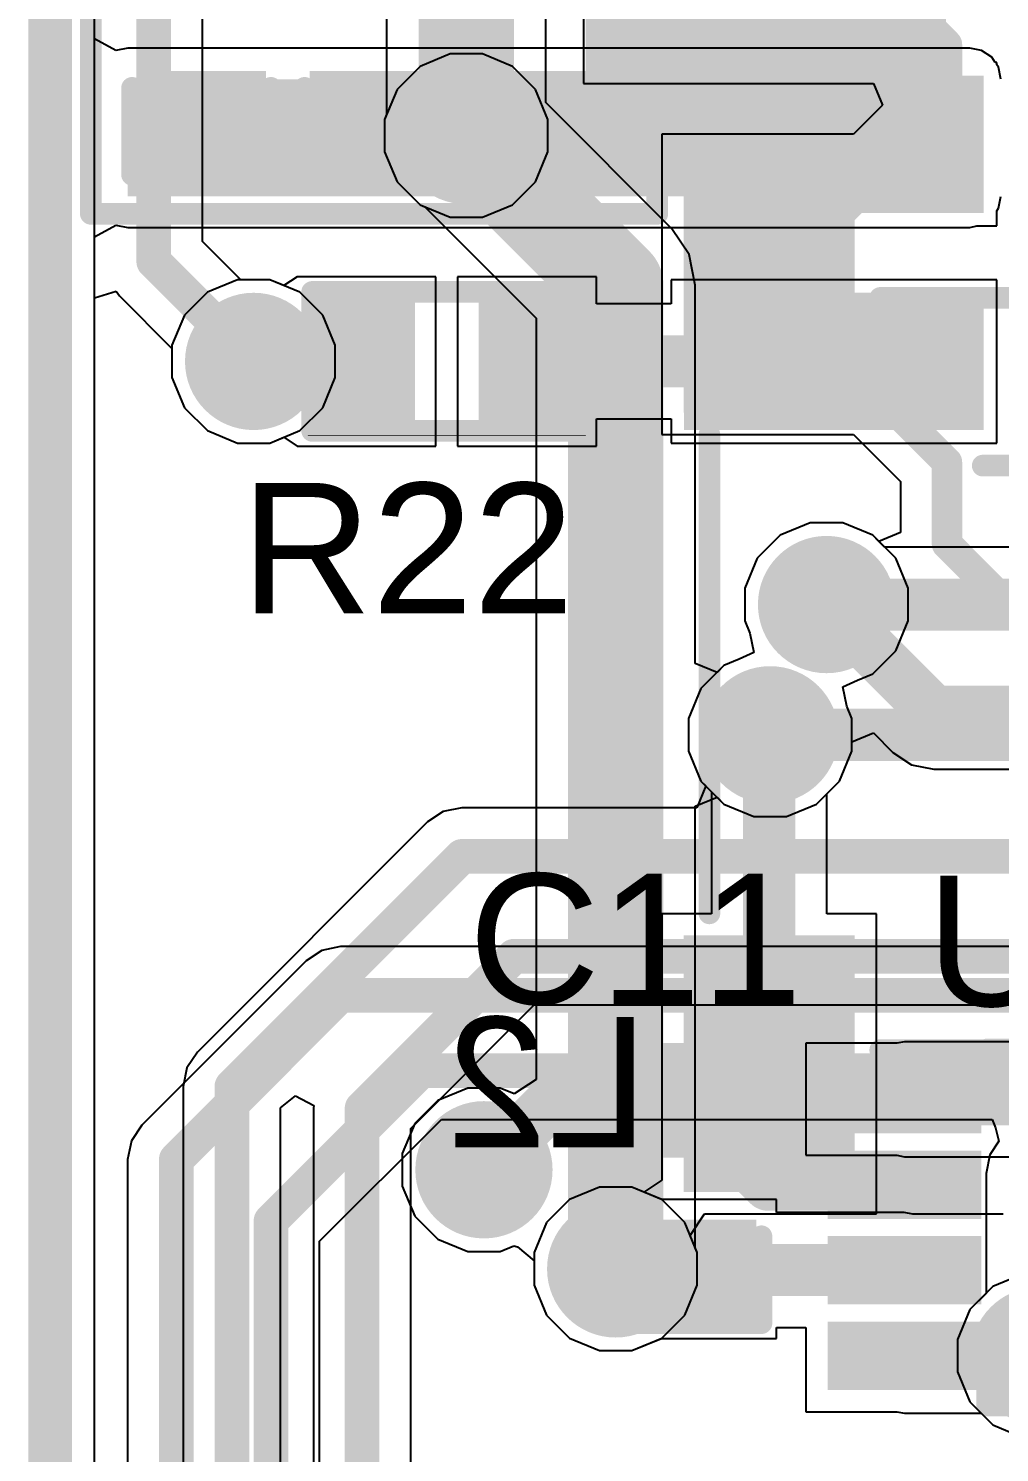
# Model space of a CAD drawing. Header units: inches. Extents: x 90 to 149.8, y 48.7 to 115.2.
# Drawn here: x 95.81 to 101.49, y 83.69 to 92.02 of the extents above; entities that cross this region are included whole.
import ezdxf

# ---------------------------------------------------------------- set-up
doc = ezdxf.new("R2010")
doc.units = ezdxf.units.IN
for name, color, linetype in [('Board_Outline', 56, 'Continuous'), ('Bottom Layer', 5, 'Continuous'), ('Bottom Overlay', 54, 'Continuous'), ('Bottom Paste', 16, 'Continuous'), ('Bottom Solder', 6, 'Continuous'), ('Layer 1', 16, 'Continuous'), ('Layer 2', 76, 'Continuous'), ('Top Layer', 1, 'Continuous'), ('Top Overlay', 2, 'Continuous'), ('Top Paste', 8, 'Continuous'), ('Top Solder', 216, 'Continuous'), ('Via Holes', 16, 'Continuous')]:
    doc.layers.add(name, color=color, linetype=linetype)
doc.styles.add('Arial', font='', dxfattribs={"height": 0.2})
doc.styles.get('Arial').set_extended_font_data('Arial')

msp = doc.modelspace()

# ---------------------------------------------------------------- hatches: boundary and pattern name
at = {"layer": 'Bottom Layer'}
for points in [[(99.2378, 91.8718), (99.2378, 93.3958), (101.0158, 93.3958), (101.0158, 91.8718)], [(99.6968, 91.2196), (100.5968, 91.2196), (100.5968, 89.8196), (99.6968, 89.8196)], [(99.6968, 86.6596), (100.5968, 86.6596), (100.5968, 85.2596), (99.6968, 85.2596)]]:
    msp.add_hatch(color=5, dxfattribs=at).paths.add_polyline_path(points)
h = msp.add_hatch(color=5, dxfattribs=at)
edge = h.paths.add_edge_path()
edge.add_arc((98.3742, 91.3892), 0.3, 0, 360)
h = msp.add_hatch(color=5, dxfattribs=at)
edge = h.paths.add_edge_path()
edge.add_arc((97.1296, 90.0684), 0.3, 0, 360)
h = msp.add_hatch(color=5, dxfattribs=at)
edge = h.paths.add_edge_path()
edge.add_arc((100.4824, 88.646), 0.3, 0, 360)
h = msp.add_hatch(color=5, dxfattribs=at)
edge = h.paths.add_edge_path()
edge.add_arc((100.1522, 87.884), 0.3, 0, 360)
h = msp.add_hatch(color=5, dxfattribs=at)
edge = h.paths.add_edge_path()
edge.add_arc((98.4775, 85.3395), 0.3, 0, 360)
h = msp.add_hatch(color=5, dxfattribs=at)
edge = h.paths.add_edge_path()
edge.add_arc((99.2484, 84.7598), 0.3, 0, 360)
h = msp.add_hatch(color=5, dxfattribs=at)
edge = h.paths.add_edge_path()
edge.add_arc((101.727, 84.2518), 0.3, 0, 360)
at = {"layer": 'Bottom Paste'}
for points in [[(99.2378, 91.8718), (99.2378, 93.3958), (101.0158, 93.3958), (101.0158, 91.8718)], [(99.6968, 91.2196), (100.5968, 91.2196), (100.5968, 89.8196), (99.6968, 89.8196)], [(99.6968, 86.6596), (100.5968, 86.6596), (100.5968, 85.2596), (99.6968, 85.2596)]]:
    msp.add_hatch(color=16, dxfattribs=at).paths.add_polyline_path(points)
at = {"layer": 'Bottom Solder'}
for points in [[(99.1362, 91.7702), (99.1362, 93.4974), (101.1174, 93.4974), (101.1174, 91.7702)], [(99.646, 91.2704), (100.6476, 91.2704), (100.6476, 89.7688), (99.646, 89.7688)], [(99.646, 86.7104), (100.6476, 86.7104), (100.6476, 85.2088), (99.646, 85.2088)]]:
    msp.add_hatch(color=6, dxfattribs=at).paths.add_polyline_path(points)
h = msp.add_hatch(color=6, dxfattribs=at)
edge = h.paths.add_edge_path()
edge.add_arc((98.3742, 91.3892), 0.4016, 0, 360)
h = msp.add_hatch(color=6, dxfattribs=at)
edge = h.paths.add_edge_path()
edge.add_arc((97.1296, 90.0684), 0.4016, 0, 360)
h = msp.add_hatch(color=6, dxfattribs=at)
edge = h.paths.add_edge_path()
edge.add_arc((100.4824, 88.646), 0.4016, 0, 360)
h = msp.add_hatch(color=6, dxfattribs=at)
edge = h.paths.add_edge_path()
edge.add_arc((100.1522, 87.884), 0.4016, 0, 360)
h = msp.add_hatch(color=6, dxfattribs=at)
edge = h.paths.add_edge_path()
edge.add_arc((98.4775, 85.3395), 0.4016, 0, 360)
h = msp.add_hatch(color=6, dxfattribs=at)
edge = h.paths.add_edge_path()
edge.add_arc((99.2484, 84.7598), 0.4016, 0, 360)
h = msp.add_hatch(color=6, dxfattribs=at)
edge = h.paths.add_edge_path()
edge.add_arc((101.727, 84.2518), 0.4016, 0, 360)
at = {"layer": 'Layer 1'}
h = msp.add_hatch(color=16, dxfattribs=at)
edge = h.paths.add_edge_path()
edge.add_arc((98.3742, 91.3892), 0.3, 0, 360)
h = msp.add_hatch(color=16, dxfattribs=at)
edge = h.paths.add_edge_path()
edge.add_arc((97.1296, 90.0684), 0.3, 0, 360)
h = msp.add_hatch(color=16, dxfattribs=at)
edge = h.paths.add_edge_path()
edge.add_arc((100.4824, 88.646), 0.3, 0, 360)
h = msp.add_hatch(color=16, dxfattribs=at)
edge = h.paths.add_edge_path()
edge.add_arc((100.1522, 87.884), 0.3, 0, 360)
h = msp.add_hatch(color=16, dxfattribs=at)
edge = h.paths.add_edge_path()
edge.add_arc((98.4775, 85.3395), 0.3, 0, 360)
h = msp.add_hatch(color=16, dxfattribs=at)
edge = h.paths.add_edge_path()
edge.add_arc((99.2484, 84.7598), 0.3, 0, 360)
h = msp.add_hatch(color=16, dxfattribs=at)
edge = h.paths.add_edge_path()
edge.add_arc((101.727, 84.2518), 0.3, 0, 360)
at = {"layer": 'Layer 2'}
h = msp.add_hatch(color=76, dxfattribs=at)
edge = h.paths.add_edge_path()
edge.add_arc((98.3742, 91.3892), 0.3, 0, 360)
h = msp.add_hatch(color=76, dxfattribs=at)
edge = h.paths.add_edge_path()
edge.add_arc((97.1296, 90.0684), 0.3, 0, 360)
h = msp.add_hatch(color=76, dxfattribs=at)
edge = h.paths.add_edge_path()
edge.add_arc((100.4824, 88.646), 0.3, 0, 360)
h = msp.add_hatch(color=76, dxfattribs=at)
edge = h.paths.add_edge_path()
edge.add_arc((100.1522, 87.884), 0.3, 0, 360)
h = msp.add_hatch(color=76, dxfattribs=at)
edge = h.paths.add_edge_path()
edge.add_arc((98.4775, 85.3395), 0.3, 0, 360)
h = msp.add_hatch(color=76, dxfattribs=at)
edge = h.paths.add_edge_path()
edge.add_arc((99.2484, 84.7598), 0.3, 0, 360)
h = msp.add_hatch(color=76, dxfattribs=at)
edge = h.paths.add_edge_path()
edge.add_arc((101.727, 84.2518), 0.3, 0, 360)
at = {"layer": 'Top Layer'}
for points in [[(96.393, 91.0336), (101.3206, 91.0336), (101.3206, 91.7194), (96.393, 91.7194)], [(96.5073, 91.7067), (97.1423, 91.7067), (97.1423, 91.2495), (96.5073, 91.2495)], [(98.1519, 91.2495), (97.5169, 91.2495), (97.5169, 91.7067), (98.1519, 91.7067)], [(98.5266, 91.7067), (99.1616, 91.7067), (99.1616, 91.2495), (98.5266, 91.2495)], [(99.7506, 91.0384), (99.7506, 91.6384), (101.3006, 91.6384), (101.3006, 91.0384)], [(97.5614, 89.7509), (97.5614, 90.3859), (98.0186, 90.3859), (98.0186, 89.7509)], [(98.5012, 89.7509), (98.5012, 90.3859), (98.9584, 90.3859), (98.9584, 89.7509)], [(99.7506, 89.7684), (99.7506, 90.3684), (101.3006, 90.3684), (101.3006, 89.7684)], [(99.3775, 85.9282), (100.0125, 85.9282), (100.0125, 85.471), (99.3775, 85.471)], [(101.3384, 85.9018), (101.3384, 85.6018), (100.5384, 85.6018), (100.5384, 85.9018)], [(101.3384, 85.4018), (101.3384, 85.1018), (100.5384, 85.1018), (100.5384, 85.4018)], [(99.3775, 84.9884), (100.0125, 84.9884), (100.0125, 84.5312), (99.3775, 84.5312)], [(101.3384, 84.9018), (101.3384, 84.6018), (100.5384, 84.6018), (100.5384, 84.9018)], [(101.3384, 84.4018), (101.3384, 84.1018), (100.5384, 84.1018), (100.5384, 84.4018)]]:
    msp.add_hatch(color=1, dxfattribs=at).paths.add_polyline_path(points)
h = msp.add_hatch(color=1, dxfattribs=at)
edge = h.paths.add_edge_path()
edge.add_arc((98.3742, 91.3892), 0.3, 0, 360)
h = msp.add_hatch(color=1, dxfattribs=at)
edge = h.paths.add_edge_path()
edge.add_arc((97.1296, 90.0684), 0.3, 0, 360)
h = msp.add_hatch(color=1, dxfattribs=at)
edge = h.paths.add_edge_path()
edge.add_arc((100.4824, 88.646), 0.3, 0, 360)
h = msp.add_hatch(color=1, dxfattribs=at)
edge = h.paths.add_edge_path()
edge.add_arc((100.1522, 87.884), 0.3, 0, 360)
h = msp.add_hatch(color=1, dxfattribs=at)
edge = h.paths.add_edge_path()
edge.add_arc((98.4775, 85.3395), 0.3, 0, 360)
h = msp.add_hatch(color=1, dxfattribs=at)
edge = h.paths.add_edge_path()
edge.add_arc((99.2484, 84.7598), 0.3, 0, 360)
h = msp.add_hatch(color=1, dxfattribs=at)
edge = h.paths.add_edge_path()
edge.add_arc((101.727, 84.2518), 0.3, 0, 360)
at = {"layer": 'Top Paste'}
for points in [[(96.5073, 91.7067), (97.1423, 91.7067), (97.1423, 91.2495), (96.5073, 91.2495)], [(98.1519, 91.2495), (97.5169, 91.2495), (97.5169, 91.7067), (98.1519, 91.7067)], [(98.5266, 91.7067), (99.1616, 91.7067), (99.1616, 91.2495), (98.5266, 91.2495)], [(99.7506, 91.0384), (99.7506, 91.6384), (101.3006, 91.6384), (101.3006, 91.0384)], [(97.5614, 89.7509), (97.5614, 90.3859), (98.0186, 90.3859), (98.0186, 89.7509)], [(98.5012, 89.7509), (98.5012, 90.3859), (98.9584, 90.3859), (98.9584, 89.7509)], [(99.7506, 89.7684), (99.7506, 90.3684), (101.3006, 90.3684), (101.3006, 89.7684)], [(99.3775, 85.9282), (100.0125, 85.9282), (100.0125, 85.471), (99.3775, 85.471)], [(101.3384, 85.9018), (101.3384, 85.6018), (100.5384, 85.6018), (100.5384, 85.9018)], [(101.3384, 85.4018), (101.3384, 85.1018), (100.5384, 85.1018), (100.5384, 85.4018)], [(99.3775, 84.9884), (100.0125, 84.9884), (100.0125, 84.5312), (99.3775, 84.5312)], [(101.3384, 84.9018), (101.3384, 84.6018), (100.5384, 84.6018), (100.5384, 84.9018)], [(101.3384, 84.4018), (101.3384, 84.1018), (100.5384, 84.1018), (100.5384, 84.4018)]]:
    msp.add_hatch(color=8, dxfattribs=at).paths.add_polyline_path(points)
at = {"layer": 'Top Solder'}
for points in [[(96.4473, 91.7667), (97.2023, 91.7667), (97.2023, 91.1895), (96.4473, 91.1895)], [(98.2119, 91.1895), (97.457, 91.1895), (97.457, 91.7667), (98.2119, 91.7667)], [(98.4666, 91.7667), (99.2216, 91.7667), (99.2216, 91.1895), (98.4666, 91.1895)], [(99.649, 90.9368), (99.649, 91.74), (101.4022, 91.74), (101.4022, 90.9368)], [(97.5064, 89.6959), (97.5064, 90.4409), (98.0736, 90.4409), (98.0736, 89.6959)], [(98.4462, 89.6959), (98.4462, 90.4409), (99.0134, 90.4409), (99.0134, 89.6959)], [(99.649, 89.6668), (99.649, 90.47), (101.4022, 90.47), (101.4022, 89.6668)], [(99.3175, 85.9882), (100.0725, 85.9882), (100.0725, 85.411), (99.3175, 85.411)], [(101.3884, 85.9518), (101.3884, 85.5518), (100.4884, 85.5518), (100.4884, 85.9518)], [(101.3884, 85.4518), (101.3884, 85.0518), (100.4884, 85.0518), (100.4884, 85.4518)], [(99.3175, 85.0484), (100.0725, 85.0484), (100.0725, 84.4712), (99.3175, 84.4712)], [(101.3884, 84.9518), (101.3884, 84.5518), (100.4884, 84.5518), (100.4884, 84.9518)], [(101.3884, 84.4518), (101.3884, 84.0518), (100.4884, 84.0518), (100.4884, 84.4518)]]:
    msp.add_hatch(color=216, dxfattribs=at).paths.add_polyline_path(points)
h = msp.add_hatch(color=216, dxfattribs=at)
edge = h.paths.add_edge_path()
edge.add_arc((98.3742, 91.3892), 0.4016, 0, 360)
h = msp.add_hatch(color=216, dxfattribs=at)
edge = h.paths.add_edge_path()
edge.add_arc((97.1296, 90.0684), 0.4016, 0, 360)
h = msp.add_hatch(color=216, dxfattribs=at)
edge = h.paths.add_edge_path()
edge.add_arc((100.4824, 88.646), 0.4016, 0, 360)
h = msp.add_hatch(color=216, dxfattribs=at)
edge = h.paths.add_edge_path()
edge.add_arc((100.1522, 87.884), 0.4016, 0, 360)
h = msp.add_hatch(color=216, dxfattribs=at)
edge = h.paths.add_edge_path()
edge.add_arc((98.4775, 85.3395), 0.4016, 0, 360)
h = msp.add_hatch(color=216, dxfattribs=at)
edge = h.paths.add_edge_path()
edge.add_arc((99.2484, 84.7598), 0.4016, 0, 360)
h = msp.add_hatch(color=216, dxfattribs=at)
edge = h.paths.add_edge_path()
edge.add_arc((101.727, 84.2518), 0.4016, 0, 360)
at = {"layer": 'Via Holes'}
h = msp.add_hatch(color=7, dxfattribs=at)
edge = h.paths.add_edge_path()
edge.add_arc((98.3742, 91.3892), 0.15, 0, 360)
h = msp.add_hatch(color=7, dxfattribs=at)
edge = h.paths.add_edge_path()
edge.add_arc((97.1296, 90.0684), 0.15, 0, 360)
h = msp.add_hatch(color=7, dxfattribs=at)
edge = h.paths.add_edge_path()
edge.add_arc((100.4824, 88.646), 0.15, 0, 360)
h = msp.add_hatch(color=7, dxfattribs=at)
edge = h.paths.add_edge_path()
edge.add_arc((100.1522, 87.884), 0.15, 0, 360)
h = msp.add_hatch(color=7, dxfattribs=at)
edge = h.paths.add_edge_path()
edge.add_arc((98.4775, 85.3395), 0.15, 0, 360)
h = msp.add_hatch(color=7, dxfattribs=at)
edge = h.paths.add_edge_path()
edge.add_arc((99.2484, 84.7598), 0.15, 0, 360)

# ---------------------------------------------------------------- linework, layer by layer
at = {"layer": 'Board_Outline'}
msp.add_lwpolyline([(95.939, 48.827, 0.254, 0.254, 0), (95.939, 98.827, 0.254, 0.254, 0)], format="xyseb", dxfattribs=at)
at = {"layer": 'Bottom Layer'}
for p, q in [((96.198, 67.8318), (96.198, 98.568)), ((99.06, 92.0697), (99.06, 91.694)), ((98.2792, 91.867), (98.1035, 91.7943)), ((98.4692, 91.867), (98.2792, 91.867)), ((98.6449, 91.7943), (98.4692, 91.867)), ((98.1035, 91.7943), (97.9691, 91.6599)), ((98.7793, 91.6599), (98.6449, 91.7943)), ((97.9691, 91.6599), (97.8964, 91.4842)), ((98.852, 91.4842), (98.7793, 91.6599)), ((99.06, 91.694), (100.757, 91.694)), ((100.757, 91.694), (100.8096, 91.567)), ((100.8096, 91.567), (100.6401, 91.3974)), ((97.8964, 91.4842), (97.8964, 91.2942)), ((98.852, 91.2942), (98.852, 91.4842)), ((100.6401, 91.3974), (99.519, 91.3974)), ((99.519, 91.3974), (99.519, 89.6418)), ((97.8964, 91.2942), (97.9691, 91.1185)), ((98.7793, 91.1185), (98.852, 91.2942)), ((97.9691, 91.1185), (98.1035, 90.9841)), ((98.6449, 90.9841), (98.7793, 91.1185)), ((98.1035, 90.9841), (98.2792, 90.9114)), ((98.4692, 90.9114), (98.6449, 90.9841)), ((98.2792, 90.9114), (98.4692, 90.9114)), ((96.8589, 90.4735), (96.7245, 90.3391)), ((97.0346, 90.5462), (96.8589, 90.4735)), ((97.2246, 90.5462), (97.0346, 90.5462)), ((97.4003, 90.4735), (97.2246, 90.5462)), ((97.5347, 90.3391), (97.4003, 90.4735)), ((96.7245, 90.3391), (96.6518, 90.1634)), ((97.6074, 90.1634), (97.5347, 90.3391)), ((96.6518, 90.1634), (96.6518, 89.9734)), ((97.6074, 89.9734), (97.6074, 90.1634)), ((96.6518, 89.9734), (96.7245, 89.7977)), ((97.5347, 89.7977), (97.6074, 89.9734)), ((96.7245, 89.7977), (96.8589, 89.6633)), ((97.4003, 89.6633), (97.5347, 89.7977)), ((96.8589, 89.6633), (97.0346, 89.5906)), ((97.2246, 89.5906), (97.4003, 89.6633)), ((99.519, 89.6418), (100.6401, 89.6418)), ((100.6401, 89.6418), (100.9153, 89.3665)), ((97.0346, 89.5906), (97.2246, 89.5906)), ((100.9153, 89.3665), (100.9153, 89.0684)), ((100.3874, 89.1238), (100.2117, 89.0511)), ((100.5774, 89.1238), (100.3874, 89.1238)), ((100.7531, 89.0511), (100.5774, 89.1238)), ((100.9153, 89.0684), (100.7883, 89.0158)), ((100.2117, 89.0511), (100.0773, 88.9167)), ((100.7883, 89.0158), (100.7531, 89.0511)), ((100.0773, 88.9167), (100.0046, 88.741)), ((100.0046, 88.741), (100.0046, 88.551)), ((100.0046, 88.551), (100.0343, 88.4793)), ((100.0343, 88.4793), (100.0564, 88.3657)), ((99.9708, 88.326), (99.8815, 88.2891)), ((100.0564, 88.3657), (99.9708, 88.326)), ((99.8815, 88.2891), (99.7471, 88.1547)), ((99.7471, 88.1547), (99.6744, 87.979)), ((99.6744, 87.979), (99.6744, 87.789)), ((100.63, 87.8427), (100.757, 87.8953)), ((100.757, 87.8953), (100.8713, 87.781)), ((100.63, 87.789), (100.63, 87.8427)), ((99.6744, 87.789), (99.7471, 87.6133)), ((100.5573, 87.6133), (100.63, 87.789)), ((100.8713, 87.781), (100.9805, 87.708)), ((100.9805, 87.708), (101.1094, 87.6824)), ((101.1094, 87.6824), (101.9605, 87.6824)), ((99.7471, 87.6133), (99.8101, 87.5504)), ((100.4835, 87.5395), (100.5573, 87.6133)), ((99.8101, 87.5504), (99.8101, 86.8374)), ((100.4835, 86.8374), (100.4835, 87.5395)), ((99.8101, 86.8374), (99.519, 86.8374)), ((99.519, 86.8374), (99.519, 85.2792)), ((100.7746, 86.8374), (100.4835, 86.8374)), ((100.7746, 85.0818), (100.7746, 86.8374)), ((99.1533, 85.2376), (98.9777, 85.1649)), ((99.3434, 85.2376), (99.1533, 85.2376)), ((99.4134, 85.2086), (99.3434, 85.2376)), ((99.519, 85.2792), (99.4134, 85.2086)), ((98.9777, 85.1649), (98.8433, 85.0305)), ((99.6848, 84.9548), (99.7681, 85.0818)), ((99.7681, 85.0818), (100.7746, 85.0818)), ((98.8433, 85.0305), (98.7706, 84.8548)), ((99.7262, 84.8548), (99.6848, 84.9548)), ((98.7706, 84.8548), (98.7706, 84.6648)), ((99.7262, 84.6648), (99.7262, 84.8548)), ((101.632, 84.7296), (101.4563, 84.6569)), ((98.7706, 84.6648), (98.8433, 84.4891)), ((99.6534, 84.4891), (99.7262, 84.6648)), ((101.4563, 84.6569), (101.3219, 84.5225)), ((98.8433, 84.4891), (98.9777, 84.3547)), ((99.519, 84.3547), (99.6534, 84.4891)), ((101.3219, 84.5225), (101.2492, 84.3468)), ((98.9777, 84.3547), (99.1533, 84.282)), ((99.3434, 84.282), (99.519, 84.3547)), ((101.2492, 84.3468), (101.2492, 84.1568)), ((99.1533, 84.282), (99.3434, 84.282)), ((101.2492, 84.1568), (101.3219, 83.9811)), ((101.3219, 83.9811), (101.4563, 83.8467)), ((101.4563, 83.8467), (101.632, 83.774))]:
    msp.add_line(p, q, dxfattribs=at)
for points in [[(100.4761, 92.6338, 0.1778, 0.1778, 0), (101.1873, 91.9226, 0.1778, 0.1778, 0)], [(101.1873, 91.5601, 0.1778, 0.1778, 0), (101.1873, 91.9226, 0.1778, 0.1778, 0)], [(100.1468, 90.5196, 0.1778, 0.1778, 0), (101.1873, 91.5601, 0.1778, 0.1778, 0)], [(100.1468, 90.5196, 0.1778, 0.1778, 0), (101.1873, 89.4791, 0.1778, 0.1778, 0)], [(101.1873, 88.9995, 0.1778, 0.1778, 0), (101.1873, 89.4791, 0.1778, 0.1778, 0)], [(101.1873, 88.9995, 0.1778, 0.1778, 0), (101.4963, 88.6904, 0.1778, 0.1778, 0)], [(100.4824, 88.646, 0.3048, 0.3048, 0), (101.1094, 88.019, 0.3048, 0.3048, 0)], [(101.4963, 88.6904, 0.1778, 0.1778, 0), (105.0411, 88.6904, 0.1778, 0.1778, 0)], [(101.1094, 88.019, 0.3048, 0.3048, 0), (102.1, 88.019, 0.3048, 0.3048, 0)], [(100.1468, 85.9596, 0.3048, 0.3048, 0), (100.1468, 87.884, 0.3048, 0.3048, 0)]]:
    msp.add_lwpolyline(points, format="xyseb", dxfattribs=at)
for points in [[(101.1428, 91.9226, 0.0889, 0.0889, 1), (101.2317, 91.9226, 0.0889, 0.0889, 1)], [(101.1428, 91.9226, 0.0889, 0.0889, 1), (101.2317, 91.9226, 0.0889, 0.0889, 1)], [(101.1428, 91.5601, 0.0889, 0.0889, 1), (101.2317, 91.5601, 0.0889, 0.0889, 1)], [(101.1428, 91.5601, 0.0889, 0.0889, 1), (101.2317, 91.5601, 0.0889, 0.0889, 1)], [(100.1023, 90.5196, 0.0889, 0.0889, 1), (100.1912, 90.5196, 0.0889, 0.0889, 1)], [(100.1023, 90.5196, 0.0889, 0.0889, 1), (100.1912, 90.5196, 0.0889, 0.0889, 1)], [(101.1428, 89.4791, 0.0889, 0.0889, 1), (101.2317, 89.4791, 0.0889, 0.0889, 1)], [(101.1428, 89.4791, 0.0889, 0.0889, 1), (101.2317, 89.4791, 0.0889, 0.0889, 1)], [(101.1428, 88.9995, 0.0889, 0.0889, 1), (101.2317, 88.9995, 0.0889, 0.0889, 1)], [(101.1428, 88.9995, 0.0889, 0.0889, 1), (101.2317, 88.9995, 0.0889, 0.0889, 1)], [(100.4062, 88.646, 0.1524, 0.1524, 1), (100.5586, 88.646, 0.1524, 0.1524, 1)], [(101.4518, 88.6904, 0.0889, 0.0889, 1), (101.5407, 88.6904, 0.0889, 0.0889, 1)], [(101.4518, 88.6904, 0.0889, 0.0889, 1), (101.5407, 88.6904, 0.0889, 0.0889, 1)], [(101.0332, 88.019, 0.1524, 0.1524, 1), (101.1856, 88.019, 0.1524, 0.1524, 1)], [(101.0332, 88.019, 0.1524, 0.1524, 1), (101.1856, 88.019, 0.1524, 0.1524, 1)], [(100.0706, 87.884, 0.1524, 0.1524, 1), (100.223, 87.884, 0.1524, 0.1524, 1)], [(100.0706, 85.9596, 0.1524, 0.1524, 1), (100.223, 85.9596, 0.1524, 0.1524, 1)]]:
    msp.add_lwpolyline(points, format="xyseb", close=True, dxfattribs=at)
at = {"layer": 'Bottom Overlay'}
for points in [[(99.1362, 91.7702, 0.127, 0.127, 0), (99.1362, 96.0374, 0.127, 0.127, 0)], [(101.1174, 91.7702, 0.127, 0.127, 0), (101.1174, 96.0374, 0.127, 0.127, 0)], [(99.1362, 91.7702, 0.127, 0.127, 0), (101.1174, 91.7702, 0.127, 0.127, 0)], [(100.7968, 90.4396, 0.127, 0.127, 0), (101.9968, 90.4396, 0.127, 0.127, 0)], [(99.7968, 86.8396, 0.127, 0.127, 0), (99.7968, 89.6396, 0.127, 0.127, 0)], [(100.7968, 86.0396, 0.127, 0.127, 0), (101.9968, 86.0396, 0.127, 0.127, 0)]]:
    msp.add_lwpolyline(points, format="xyseb", dxfattribs=at)
for points in [[(99.1044, 91.7702, 0.0635, 0.0635, 1), (99.168, 91.7702, 0.0635, 0.0635, 1)], [(99.1044, 91.7702, 0.0635, 0.0635, 1), (99.168, 91.7702, 0.0635, 0.0635, 1)], [(101.0857, 91.7702, 0.0635, 0.0635, 1), (101.1492, 91.7702, 0.0635, 0.0635, 1)], [(101.0857, 91.7702, 0.0635, 0.0635, 1), (101.1492, 91.7702, 0.0635, 0.0635, 1)], [(100.7651, 90.4396, 0.0635, 0.0635, 1), (100.8286, 90.4396, 0.0635, 0.0635, 1)], [(99.7651, 89.6396, 0.0635, 0.0635, 1), (99.8286, 89.6396, 0.0635, 0.0635, 1)], [(99.7651, 86.8396, 0.0635, 0.0635, 1), (99.8286, 86.8396, 0.0635, 0.0635, 1)], [(100.7651, 86.0396, 0.0635, 0.0635, 1), (100.8286, 86.0396, 0.0635, 0.0635, 1)]]:
    msp.add_lwpolyline(points, format="xyseb", close=True, dxfattribs=at)
at = {"layer": 'Layer 1'}
for p, q in [((96.8303, 90.7706), (96.8303, 93.5002)), ((98.2792, 91.867), (98.1035, 91.7943)), ((98.4692, 91.867), (98.2792, 91.867)), ((98.6449, 91.7943), (98.4692, 91.867)), ((98.1035, 91.7943), (97.9691, 91.6599)), ((98.7793, 91.6599), (98.6449, 91.7943)), ((97.9691, 91.6599), (97.8964, 91.4842)), ((98.852, 91.4842), (98.7793, 91.6599)), ((97.8964, 91.4842), (97.8964, 91.2942)), ((98.852, 91.2942), (98.852, 91.4842)), ((97.8964, 91.2942), (97.9691, 91.1185)), ((98.7793, 91.1185), (98.852, 91.2942)), ((97.9691, 91.1185), (98.1035, 90.9841)), ((98.6449, 90.9841), (98.7793, 91.1185)), ((98.1035, 90.9841), (98.2792, 90.9114)), ((98.4692, 90.9114), (98.6449, 90.9841)), ((98.2792, 90.9114), (98.4692, 90.9114)), ((97.0547, 90.5462), (96.8303, 90.7706)), ((96.198, 90.4411), (96.325, 90.4796)), ((96.325, 90.4796), (96.344, 90.4512)), ((97.2246, 90.5462), (97.0547, 90.5462)), ((97.4003, 90.4735), (97.2246, 90.5462)), ((97.5347, 90.3391), (97.4003, 90.4735)), ((96.198, 49.086), (96.198, 90.4411)), ((96.344, 90.4512), (96.6518, 90.1433)), ((97.6074, 90.1634), (97.5347, 90.3391)), ((96.6518, 90.1433), (96.6518, 89.9734)), ((97.6074, 89.9734), (97.6074, 90.1634)), ((96.6518, 89.9734), (96.7245, 89.7977)), ((97.5347, 89.7977), (97.6074, 89.9734)), ((96.7245, 89.7977), (96.8589, 89.6633)), ((97.4003, 89.6633), (97.5347, 89.7977)), ((96.8589, 89.6633), (97.0346, 89.5906)), ((97.2246, 89.5906), (97.4003, 89.6633)), ((97.0346, 89.5906), (97.2246, 89.5906)), ((100.3874, 89.1238), (100.2117, 89.0511)), ((100.5774, 89.1238), (100.3874, 89.1238)), ((100.7531, 89.0511), (100.5774, 89.1238)), ((100.2117, 89.0511), (100.0773, 88.9167)), ((100.8875, 88.9167), (100.7531, 89.0511)), ((100.0773, 88.9167), (100.0046, 88.741)), ((100.9602, 88.741), (100.8875, 88.9167)), ((100.0046, 88.741), (100.0046, 88.551)), ((100.9602, 88.551), (100.9602, 88.741)), ((100.0046, 88.551), (100.0343, 88.4793)), ((100.0343, 88.4793), (100.0564, 88.3657)), ((100.8875, 88.3753), (100.9602, 88.551)), ((99.9708, 88.326), (99.8815, 88.2891)), ((100.0564, 88.3657), (99.9708, 88.326)), ((100.7531, 88.2409), (100.8875, 88.3753)), ((99.8815, 88.2891), (99.7471, 88.1547)), ((100.6638, 88.204), (100.7531, 88.2409)), ((99.7471, 88.1547), (99.6744, 87.979)), ((100.5782, 88.1643), (100.6638, 88.204)), ((100.6003, 88.0507), (100.5782, 88.1643)), ((99.6744, 87.979), (99.6744, 87.789)), ((100.63, 87.979), (100.6003, 88.0507)), ((100.63, 87.789), (100.63, 87.979)), ((99.6744, 87.789), (99.7471, 87.6133)), ((100.5573, 87.6133), (100.63, 87.789)), ((99.7471, 87.6133), (99.8815, 87.4789)), ((100.4229, 87.4789), (100.5573, 87.6133)), ((99.8815, 87.4789), (100.0572, 87.4062)), ((100.2472, 87.4062), (100.4229, 87.4789)), ((100.0572, 87.4062), (100.2472, 87.4062)), ((97.6376, 86.6449), (97.5286, 86.6232)), ((112.1664, 86.6449), (97.6376, 86.6449)), ((97.4362, 86.5614), (96.4758, 85.601)), ((97.5286, 86.6232), (97.4362, 86.5614)), ((97.4362, 86.5614), (97.4362, 86.5614)), ((96.4758, 85.601), (96.414, 85.5086)), ((97.5161, 84.9212), (98.2289, 85.634)), ((98.2289, 85.634), (101.4517, 85.634)), ((101.4517, 85.634), (101.4721, 85.5847)), ((101.4721, 85.5847), (101.4912, 85.507)), ((96.414, 85.5086), (96.3923, 85.3996)), ((101.4912, 85.507), (101.4375, 85.4267)), ((96.3923, 85.3996), (96.3923, 85.3996)), ((96.3923, 85.3996), (96.3923, 65.4712)), ((101.4375, 85.4267), (101.4158, 85.3177)), ((101.4158, 85.3177), (101.4158, 85.3177)), ((101.4158, 85.3177), (101.4158, 84.6163)), ((99.1533, 85.2376), (98.9777, 85.1649)), ((99.3434, 85.2376), (99.1533, 85.2376)), ((99.519, 85.1649), (99.3434, 85.2376)), ((98.9777, 85.1649), (98.8433, 85.0305)), ((99.6534, 85.0305), (99.519, 85.1649)), ((98.8433, 85.0305), (98.7706, 84.8548)), ((99.7262, 84.8548), (99.6534, 85.0305)), ((97.5161, 66.3227), (97.5161, 84.9212)), ((98.7706, 84.8548), (98.7706, 84.6648)), ((99.7262, 84.6648), (99.7262, 84.8548)), ((98.7706, 84.6648), (98.8433, 84.4891)), ((99.6534, 84.4891), (99.7262, 84.6648)), ((101.4158, 84.6163), (101.3219, 84.5225)), ((98.8433, 84.4891), (98.9777, 84.3547)), ((99.519, 84.3547), (99.6534, 84.4891)), ((101.3219, 84.5225), (101.2492, 84.3468)), ((98.9777, 84.3547), (99.1533, 84.282)), ((99.3434, 84.282), (99.519, 84.3547)), ((101.2492, 84.3468), (101.2492, 84.1568)), ((99.1533, 84.282), (99.3434, 84.282)), ((101.2492, 84.1568), (101.3219, 83.9811)), ((101.3219, 83.9811), (101.4563, 83.8467)), ((101.4563, 83.8467), (101.632, 83.774))]:
    msp.add_line(p, q, dxfattribs=at)
for points in [[(96.5454, 90.6526, 0.2032, 0.2032, 0), (96.5454, 96.3168, 0.2032, 0.2032, 0)], [(96.5454, 90.6526, 0.2032, 0.2032, 0), (97.1296, 90.0684, 0.2032, 0.2032, 0)], [(96.6772, 85.3996, 0.2032, 0.2032, 0), (97.6376, 86.36, 0.2032, 0.2032, 0)], [(97.6376, 86.36, 0.2032, 0.2032, 0), (112.1664, 86.36, 0.2032, 0.2032, 0)], [(97.2312, 85.0392, 0.2032, 0.2032, 0), (98.1109, 85.9189, 0.2032, 0.2032, 0)], [(98.1109, 85.9189, 0.2032, 0.2032, 0), (111.6677, 85.9189, 0.2032, 0.2032, 0)], [(96.6772, 65.4712, 0.2032, 0.2032, 0), (96.6772, 85.3996, 0.2032, 0.2032, 0)], [(97.2312, 65.913, 0.2032, 0.2032, 0), (97.2312, 85.0392, 0.2032, 0.2032, 0)]]:
    msp.add_lwpolyline(points, format="xyseb", dxfattribs=at)
for points in [[(96.4946, 90.6526, 0.1016, 0.1016, 1), (96.5962, 90.6526, 0.1016, 0.1016, 1)], [(96.4946, 90.6526, 0.1016, 0.1016, 1), (96.5962, 90.6526, 0.1016, 0.1016, 1)], [(97.0788, 90.0684, 0.1016, 0.1016, 1), (97.1804, 90.0684, 0.1016, 0.1016, 1)], [(97.5868, 86.36, 0.1016, 0.1016, 1), (97.6884, 86.36, 0.1016, 0.1016, 1)], [(97.5868, 86.36, 0.1016, 0.1016, 1), (97.6884, 86.36, 0.1016, 0.1016, 1)], [(98.0601, 85.9189, 0.1016, 0.1016, 1), (98.1617, 85.9189, 0.1016, 0.1016, 1)], [(98.0601, 85.9189, 0.1016, 0.1016, 1), (98.1617, 85.9189, 0.1016, 0.1016, 1)], [(96.6264, 85.3996, 0.1016, 0.1016, 1), (96.728, 85.3996, 0.1016, 0.1016, 1)], [(96.6264, 85.3996, 0.1016, 0.1016, 1), (96.728, 85.3996, 0.1016, 0.1016, 1)], [(97.1804, 85.0392, 0.1016, 0.1016, 1), (97.282, 85.0392, 0.1016, 0.1016, 1)], [(97.1804, 85.0392, 0.1016, 0.1016, 1), (97.282, 85.0392, 0.1016, 0.1016, 1)]]:
    msp.add_lwpolyline(points, format="xyseb", close=True, dxfattribs=at)
at = {"layer": 'Layer 2'}
for p, q in [((96.198, 49.086), (96.198, 98.568)), ((97.908, 93.8784), (97.908, 91.5123)), ((98.8404, 91.5823), (98.8404, 93.6853)), ((99.578, 90.8446), (98.8404, 91.5823)), ((97.908, 91.5123), (97.8964, 91.4842)), ((97.8964, 91.4842), (97.8964, 91.2942)), ((97.8964, 91.2942), (97.9691, 91.1185)), ((97.9691, 91.1185), (98.1035, 90.9841)), ((98.1035, 90.9841), (98.1317, 90.9725)), ((98.1317, 90.9725), (98.7822, 90.3219)), ((99.6791, 90.6934), (99.578, 90.8446)), ((99.7145, 90.515), (99.6791, 90.6934)), ((96.8589, 90.4735), (96.7245, 90.3391)), ((97.0346, 90.5462), (96.8589, 90.4735)), ((97.2246, 90.5462), (97.0346, 90.5462)), ((97.4003, 90.4735), (97.2246, 90.5462)), ((97.5347, 90.3391), (97.4003, 90.4735)), ((99.7145, 88.3017), (99.7145, 90.515)), ((96.7245, 90.3391), (96.6518, 90.1634)), ((97.6074, 90.1634), (97.5347, 90.3391)), ((98.7822, 90.3219), (98.7822, 85.8679)), ((96.6518, 90.1634), (96.6518, 89.9734)), ((97.6074, 89.9734), (97.6074, 90.1634)), ((96.6518, 89.9734), (96.7245, 89.7977)), ((97.5347, 89.7977), (97.6074, 89.9734)), ((96.7245, 89.7977), (96.8589, 89.6633)), ((97.4003, 89.6633), (97.5347, 89.7977)), ((96.8589, 89.6633), (97.0346, 89.5906)), ((97.2246, 89.5906), (97.4003, 89.6633)), ((97.0346, 89.5906), (97.2246, 89.5906)), ((100.3874, 89.1238), (100.2117, 89.0511)), ((100.5774, 89.1238), (100.3874, 89.1238)), ((100.7531, 89.0511), (100.5774, 89.1238)), ((100.2117, 89.0511), (100.0773, 88.9167)), ((100.8875, 88.9167), (100.7531, 89.0511)), ((100.0773, 88.9167), (100.0046, 88.741)), ((100.9602, 88.741), (100.8875, 88.9167)), ((100.0046, 88.741), (100.0046, 88.551)), ((100.9602, 88.551), (100.9602, 88.741)), ((100.0046, 88.551), (100.0343, 88.4793)), ((100.0343, 88.4793), (100.0564, 88.3657)), ((100.8875, 88.3753), (100.9602, 88.551)), ((99.9708, 88.326), (99.8815, 88.2891)), ((100.0564, 88.3657), (99.9708, 88.326)), ((100.7531, 88.2409), (100.8875, 88.3753)), ((99.8415, 88.249), (99.7145, 88.3017)), ((99.8815, 88.2891), (99.8415, 88.249)), ((100.6638, 88.204), (100.7531, 88.2409)), ((100.5782, 88.1643), (100.6638, 88.204)), ((100.6003, 88.0507), (100.5782, 88.1643)), ((100.63, 87.979), (100.6003, 88.0507)), ((100.63, 87.789), (100.63, 87.979)), ((100.5573, 87.6133), (100.63, 87.789)), ((100.4229, 87.4789), (100.5573, 87.6133)), ((99.7145, 87.4663), (99.8415, 87.519)), ((99.8415, 87.519), (99.8815, 87.4789)), ((99.8815, 87.4789), (100.0572, 87.4062)), ((100.2472, 87.4062), (100.4229, 87.4789)), ((99.7145, 84.8829), (99.7145, 87.4663)), ((100.0572, 87.4062), (100.2472, 87.4062)), ((98.3824, 85.8173), (98.2068, 85.7446)), ((98.5725, 85.8173), (98.3824, 85.8173)), ((98.6552, 85.783), (98.5725, 85.8173)), ((98.7822, 85.8679), (98.6552, 85.783)), ((98.2068, 85.7446), (98.0724, 85.6101)), ((98.0724, 85.6101), (97.9997, 85.4345)), ((97.9997, 85.4345), (97.9997, 85.2445)), ((97.9997, 85.2445), (98.0724, 85.0688)), ((98.0724, 85.0688), (98.2068, 84.9344)), ((98.2068, 84.9344), (98.3824, 84.8617)), ((98.5725, 84.8617), (98.6532, 84.8951)), ((98.6532, 84.8951), (98.6744, 84.8879)), ((98.3824, 84.8617), (98.5725, 84.8617)), ((98.6744, 84.8879), (98.7706, 84.8063)), ((98.7706, 84.8063), (98.7706, 84.6648)), ((99.7262, 84.8548), (99.7145, 84.8829)), ((99.7262, 84.6648), (99.7262, 84.8548)), ((101.632, 84.7296), (101.4563, 84.6569)), ((98.7706, 84.6648), (98.8433, 84.4891)), ((99.6534, 84.4891), (99.7262, 84.6648)), ((101.4563, 84.6569), (101.3219, 84.5225)), ((98.8433, 84.4891), (98.9777, 84.3547)), ((99.519, 84.3547), (99.6534, 84.4891)), ((101.3219, 84.5225), (101.2492, 84.3468)), ((98.9777, 84.3547), (99.1533, 84.282)), ((99.3434, 84.282), (99.519, 84.3547)), ((101.2492, 84.3468), (101.2492, 84.1568)), ((99.1533, 84.282), (99.3434, 84.282)), ((101.2492, 84.1568), (101.3219, 83.9811)), ((101.3219, 83.9811), (101.4563, 83.8467)), ((101.4563, 83.8467), (101.632, 83.774))]:
    msp.add_line(p, q, dxfattribs=at)
for points in [[(98.3742, 91.3892, 0.5588, 0.5588, 0), (98.3742, 93.8784, 0.5588, 0.5588, 0)], [(98.3742, 91.3892, 0.5588, 0.5588, 0), (99.2484, 90.515, 0.5588, 0.5588, 0)], [(99.2484, 84.7598, 0.5588, 0.5588, 0), (99.2484, 90.515, 0.5588, 0.5588, 0)]]:
    msp.add_lwpolyline(points, format="xyseb", dxfattribs=at)
for points in [[(98.2345, 91.3892, 0.2794, 0.2794, 1), (98.5139, 91.3892, 0.2794, 0.2794, 1)], [(98.2345, 91.3892, 0.2794, 0.2794, 1), (98.5139, 91.3892, 0.2794, 0.2794, 1)], [(99.1087, 90.515, 0.2794, 0.2794, 1), (99.3881, 90.515, 0.2794, 0.2794, 1)], [(99.1087, 90.515, 0.2794, 0.2794, 1), (99.3881, 90.515, 0.2794, 0.2794, 1)], [(99.1087, 84.7598, 0.2794, 0.2794, 1), (99.3881, 84.7598, 0.2794, 0.2794, 1)]]:
    msp.add_lwpolyline(points, format="xyseb", close=True, dxfattribs=at)
at = {"layer": 'Top Layer'}
for p, q in [((96.198, 91.9557), (96.198, 98.568)), ((96.3236, 91.8869), (96.198, 91.9557)), ((96.393, 91.9007), (96.3236, 91.8869)), ((101.3206, 91.9007), (96.393, 91.9007)), ((101.39, 91.8869), (101.3206, 91.9007)), ((101.4488, 91.8476), (101.39, 91.8869)), ((101.4698, 91.8162), (101.4488, 91.8476)), ((101.4784, 91.8162), (101.4698, 91.8162)), ((101.4784, 91.8033), (101.4784, 91.8162)), ((101.4881, 91.7888), (101.4784, 91.8033)), ((101.5019, 91.7194), (101.4881, 91.7888)), ((101.4881, 90.9642), (101.5019, 91.0336)), ((101.4784, 90.9497), (101.4881, 90.9642)), ((101.4784, 90.8606), (101.4784, 90.9497)), ((96.198, 90.7973), (96.3236, 90.8661)), ((96.3236, 90.8661), (96.393, 90.8523)), ((96.393, 90.8523), (101.3206, 90.8523)), ((101.3206, 90.8523), (101.3622, 90.8606)), ((101.3622, 90.8606), (101.4784, 90.8606)), ((96.198, 49.086), (96.198, 90.7973)), ((97.3836, 90.5637), (97.3066, 90.5122)), ((97.3836, 90.5637), (97.3836, 90.5637)), ((98.1964, 90.5637), (97.3836, 90.5637)), ((98.1964, 89.5731), (98.1964, 90.5637)), ((99.1362, 90.5637), (98.3234, 90.5637)), ((98.3234, 90.5637), (98.3234, 89.5731)), ((99.1362, 90.4051), (99.1362, 90.5637)), ((96.8589, 90.4735), (96.7245, 90.3391)), ((97.0346, 90.5462), (96.8589, 90.4735)), ((97.2246, 90.5462), (97.0346, 90.5462)), ((97.3066, 90.5122), (97.2246, 90.5462)), ((101.4784, 90.5462), (99.5728, 90.5462)), ((99.5728, 90.5462), (99.5728, 90.4051)), ((101.4784, 89.5906), (101.4784, 90.5462)), ((99.5728, 90.4051), (99.1362, 90.4051)), ((96.7245, 90.3391), (96.6518, 90.1634)), ((96.6518, 90.1634), (96.6518, 89.9734)), ((96.6518, 89.9734), (96.7245, 89.7977)), ((96.7245, 89.7977), (96.8589, 89.6633)), ((99.1362, 89.5731), (99.1362, 89.7317)), ((99.1362, 89.7317), (99.5728, 89.7317)), ((99.5728, 89.7317), (99.5728, 89.5906)), ((96.8589, 89.6633), (97.0346, 89.5906)), ((97.0346, 89.5906), (97.2246, 89.5906)), ((97.2246, 89.5906), (97.3066, 89.6246)), ((97.3066, 89.6246), (97.3836, 89.5731)), ((97.3836, 89.5731), (97.3836, 89.5731)), ((97.3836, 89.5731), (98.1964, 89.5731)), ((98.3234, 89.5731), (99.1362, 89.5731)), ((99.5728, 89.5906), (101.4784, 89.5906)), ((100.3874, 89.1238), (100.2117, 89.0511)), ((100.5774, 89.1238), (100.3874, 89.1238)), ((100.7531, 89.0511), (100.5774, 89.1238)), ((100.2117, 89.0511), (100.0773, 88.9167)), ((100.8214, 88.9827), (100.7531, 89.0511)), ((102.0447, 88.9827), (100.8214, 88.9827)), ((100.0773, 88.9167), (100.0046, 88.741)), ((100.0046, 88.741), (100.0046, 88.551)), ((100.0046, 88.551), (100.0343, 88.4793)), ((100.0343, 88.4793), (100.0564, 88.3657)), ((99.9708, 88.326), (99.8815, 88.2891)), ((100.0564, 88.3657), (99.9708, 88.326)), ((99.8815, 88.2891), (99.7471, 88.1547)), ((99.7471, 88.1547), (99.6744, 87.979)), ((99.6744, 87.979), (99.6744, 87.789)), ((99.6744, 87.789), (99.7471, 87.6133)), ((99.7758, 87.5847), (99.7232, 87.4577)), ((99.7471, 87.6133), (99.7758, 87.5847)), ((98.2398, 87.436), (98.1474, 87.3742)), ((98.3488, 87.4577), (98.2398, 87.436)), ((99.7232, 87.4577), (98.3488, 87.4577)), ((98.1474, 87.3742), (96.8012, 86.028)), ((98.1474, 87.3742), (98.1474, 87.3742)), ((98.0495, 85.5816), (98.7716, 86.3037)), ((98.7716, 86.3037), (104.6572, 86.3037)), ((100.8938, 86.0796), (100.3606, 86.0796)), ((100.3606, 86.0796), (100.3606, 85.424)), ((100.9384, 86.0885), (100.8938, 86.0796)), ((101.9034, 86.0885), (100.9384, 86.0885)), ((96.8012, 86.028), (96.7394, 85.9356)), ((96.7394, 85.9356), (96.7177, 85.8266)), ((96.7177, 85.8266), (96.7177, 85.8266)), ((96.7177, 85.8266), (96.7177, 76.962)), ((97.2875, 85.7024), (97.3741, 85.7716)), ((97.3741, 85.7716), (97.4828, 85.7149)), ((97.2875, 77.08), (97.2875, 85.7024)), ((97.4828, 85.7149), (97.4797, 85.6996)), ((97.4797, 85.6996), (97.4797, 85.6996)), ((97.4797, 85.6996), (97.4797, 81.28)), ((98.0495, 81.4858), (98.0495, 85.5816)), ((100.3606, 85.424), (100.8938, 85.424)), ((100.8938, 85.424), (100.9384, 85.4151)), ((100.9384, 85.4151), (101.7639, 85.4151)), ((99.1533, 85.2376), (98.9777, 85.1649)), ((99.3434, 85.2376), (99.1533, 85.2376)), ((99.5158, 85.1662), (99.3434, 85.2376)), ((98.9777, 85.1649), (98.8433, 85.0305)), ((100.1903, 85.1662), (99.5158, 85.1662)), ((100.1903, 85.0898), (100.1903, 85.1662)), ((100.9371, 85.0898), (100.1903, 85.0898)), ((100.9882, 85.0796), (100.9371, 85.0898)), ((101.5162, 85.0796), (100.9882, 85.0796)), ((98.8433, 85.0305), (98.7706, 84.8548)), ((98.7706, 84.8548), (98.7706, 84.6648)), ((98.7706, 84.6648), (98.8433, 84.4891)), ((98.8433, 84.4891), (98.9777, 84.3547)), ((100.1903, 84.3534), (100.1903, 84.4164)), ((100.1903, 84.4164), (100.3606, 84.4164)), ((100.3606, 84.4164), (100.3606, 83.924)), ((98.9777, 84.3547), (99.1533, 84.282)), ((99.3434, 84.282), (99.5158, 84.3534)), ((99.5158, 84.3534), (100.1903, 84.3534)), ((99.1533, 84.282), (99.3434, 84.282)), ((100.3606, 83.924), (100.8938, 83.924)), ((100.8938, 83.924), (100.9384, 83.9151)), ((100.9384, 83.9151), (101.388, 83.9151)), ((101.388, 83.9151), (101.4563, 83.8467)), ((101.4563, 83.8467), (101.632, 83.774))]:
    msp.add_line(p, q, dxfattribs=at)
for points in [[(97.1296, 90.0684, 0.3048, 0.3048, 0), (97.79, 90.0684, 0.3048, 0.3048, 0)], [(98.7298, 90.0684, 0.3048, 0.3048, 0), (100.5256, 90.0684, 0.3048, 0.3048, 0)], [(100.4824, 88.646, 0.3048, 0.3048, 0), (102.1842, 88.646, 0.3048, 0.3048, 0)], [(100.1522, 87.884, 0.3048, 0.3048, 0), (102.9462, 87.884, 0.3048, 0.3048, 0)], [(97.0026, 85.8266, 0.2032, 0.2032, 0), (98.3488, 87.1728, 0.2032, 0.2032, 0)], [(98.3488, 87.1728, 0.2032, 0.2032, 0), (106.68, 87.1728, 0.2032, 0.2032, 0)], [(97.7646, 85.6996, 0.2032, 0.2032, 0), (98.6536, 86.5886, 0.2032, 0.2032, 0)], [(98.6536, 86.5886, 0.2032, 0.2032, 0), (106.553, 86.5886, 0.2032, 0.2032, 0)], [(97.0026, 76.962, 0.2032, 0.2032, 0), (97.0026, 85.8266, 0.2032, 0.2032, 0)], [(100.9384, 85.7518, 0.3048, 0.3048, 0), (101.9034, 85.7518, 0.3048, 0.3048, 0)], [(98.4775, 85.3395, 0.3048, 0.3048, 0), (98.8376, 85.6996, 0.3048, 0.3048, 0)], [(98.8376, 85.6996, 0.3048, 0.3048, 0), (99.695, 85.6996, 0.3048, 0.3048, 0)], [(99.695, 85.6996, 0.3048, 0.3048, 0), (100.1428, 85.2518, 0.3048, 0.3048, 0)], [(97.7646, 81.28, 0.2032, 0.2032, 0), (97.7646, 85.6996, 0.2032, 0.2032, 0)], [(100.1428, 85.2518, 0.3048, 0.3048, 0), (100.9384, 85.2518, 0.3048, 0.3048, 0)], [(99.2484, 84.7531, 0.3048, 0.3048, 0), (100.9371, 84.7531, 0.3048, 0.3048, 0)], [(100.9384, 84.2518, 0.3048, 0.3048, 0), (101.727, 84.2518, 0.3048, 0.3048, 0)]]:
    msp.add_lwpolyline(points, format="xyseb", dxfattribs=at)
for points in [[(97.0534, 90.0684, 0.1524, 0.1524, 1), (97.2058, 90.0684, 0.1524, 0.1524, 1)], [(97.7138, 90.0684, 0.1524, 0.1524, 1), (97.8662, 90.0684, 0.1524, 0.1524, 1)], [(98.6536, 90.0684, 0.1524, 0.1524, 1), (98.806, 90.0684, 0.1524, 0.1524, 1)], [(100.4494, 90.0684, 0.1524, 0.1524, 1), (100.6018, 90.0684, 0.1524, 0.1524, 1)], [(100.4062, 88.646, 0.1524, 0.1524, 1), (100.5586, 88.646, 0.1524, 0.1524, 1)], [(100.076, 87.884, 0.1524, 0.1524, 1), (100.2284, 87.884, 0.1524, 0.1524, 1)], [(98.298, 87.1728, 0.1016, 0.1016, 1), (98.3996, 87.1728, 0.1016, 0.1016, 1)], [(98.298, 87.1728, 0.1016, 0.1016, 1), (98.3996, 87.1728, 0.1016, 0.1016, 1)], [(98.6028, 86.5886, 0.1016, 0.1016, 1), (98.7044, 86.5886, 0.1016, 0.1016, 1)], [(98.6028, 86.5886, 0.1016, 0.1016, 1), (98.7044, 86.5886, 0.1016, 0.1016, 1)], [(96.9518, 85.8266, 0.1016, 0.1016, 1), (97.0534, 85.8266, 0.1016, 0.1016, 1)], [(96.9518, 85.8266, 0.1016, 0.1016, 1), (97.0534, 85.8266, 0.1016, 0.1016, 1)], [(100.8622, 85.7518, 0.1524, 0.1524, 1), (101.0146, 85.7518, 0.1524, 0.1524, 1)], [(98.7614, 85.6996, 0.1524, 0.1524, 1), (98.9138, 85.6996, 0.1524, 0.1524, 1)], [(98.7614, 85.6996, 0.1524, 0.1524, 1), (98.9138, 85.6996, 0.1524, 0.1524, 1)], [(99.6188, 85.6996, 0.1524, 0.1524, 1), (99.7712, 85.6996, 0.1524, 0.1524, 1)], [(99.6188, 85.6996, 0.1524, 0.1524, 1), (99.7712, 85.6996, 0.1524, 0.1524, 1)], [(97.7138, 85.6996, 0.1016, 0.1016, 1), (97.8154, 85.6996, 0.1016, 0.1016, 1)], [(97.7138, 85.6996, 0.1016, 0.1016, 1), (97.8154, 85.6996, 0.1016, 0.1016, 1)], [(98.4013, 85.3395, 0.1524, 0.1524, 1), (98.5537, 85.3395, 0.1524, 0.1524, 1)], [(100.0666, 85.2518, 0.1524, 0.1524, 1), (100.219, 85.2518, 0.1524, 0.1524, 1)], [(100.0666, 85.2518, 0.1524, 0.1524, 1), (100.219, 85.2518, 0.1524, 0.1524, 1)], [(100.8622, 85.2518, 0.1524, 0.1524, 1), (101.0146, 85.2518, 0.1524, 0.1524, 1)], [(99.1722, 84.7531, 0.1524, 0.1524, 1), (99.3246, 84.7531, 0.1524, 0.1524, 1)], [(100.8609, 84.7531, 0.1524, 0.1524, 1), (101.0133, 84.7531, 0.1524, 0.1524, 1)], [(100.8622, 84.2518, 0.1524, 0.1524, 1), (101.0146, 84.2518, 0.1524, 0.1524, 1)]]:
    msp.add_lwpolyline(points, format="xyseb", close=True, dxfattribs=at)
at = {"layer": 'Top Overlay'}
for points in [[(96.1771, 90.932, 0.127, 0.127, 0), (96.1771, 92.964, 0.127, 0.127, 0)], [(99.4918, 90.932, 0.127, 0.127, 0), (99.4918, 92.964, 0.127, 0.127, 0)], [(96.4184, 91.1606, 0.127, 0.127, 0), (96.4184, 91.6686, 0.127, 0.127, 0)], [(97.2312, 91.1606, 0.127, 0.127, 0), (97.2312, 91.6686, 0.127, 0.127, 0)], [(97.428, 91.1606, 0.127, 0.127, 0), (97.428, 91.6686, 0.127, 0.127, 0)], [(98.2408, 91.1606, 0.127, 0.127, 0), (98.2408, 91.6686, 0.127, 0.127, 0)], [(98.4377, 91.1606, 0.127, 0.127, 0), (98.4377, 91.6686, 0.127, 0.127, 0)], [(99.2505, 91.1606, 0.127, 0.127, 0), (99.2505, 91.6686, 0.127, 0.127, 0)], [(96.4184, 91.1606, 0.127, 0.127, 0), (97.2312, 91.1606, 0.127, 0.127, 0)], [(97.428, 91.1606, 0.127, 0.127, 0), (98.2408, 91.1606, 0.127, 0.127, 0)], [(98.4377, 91.1606, 0.127, 0.127, 0), (99.2505, 91.1606, 0.127, 0.127, 0)], [(96.1771, 90.932, 0.127, 0.127, 0), (99.4918, 90.932, 0.127, 0.127, 0)], [(97.4725, 90.4748, 0.127, 0.127, 0), (99.0473, 90.4748, 0.127, 0.127, 0)], [(97.4725, 89.662, 0.127, 0.127, 0), (97.4725, 90.4748, 0.127, 0.127, 0)], [(99.0473, 89.662, 0.127, 0.127, 0), (99.0473, 90.4748, 0.127, 0.127, 0)], [(97.4725, 89.662, 0.127, 0.127, 0), (99.0473, 89.662, 0.127, 0.127, 0)], [(97.4471, 89.6366, 0.00323, 0.00323, 0), (99.0727, 89.6366, 0.00323, 0.00323, 0)], [(101.3968, 89.4588, 0.127, 0.127, 0), (105.029, 89.4588, 0.127, 0.127, 0)], [(99.2886, 85.5091, 0.127, 0.127, 0), (99.2886, 86.0171, 0.127, 0.127, 0)], [(99.2886, 86.0171, 0.127, 0.127, 0), (100.1014, 86.0171, 0.127, 0.127, 0)], [(100.1014, 85.5091, 0.127, 0.127, 0), (100.1014, 86.0171, 0.127, 0.127, 0)], [(101.4216, 86.0432, 0.127, 0.127, 0), (103.5552, 86.0432, 0.127, 0.127, 0)], [(101.4216, 85.9162, 0.127, 0.127, 0), (101.4216, 86.0432, 0.127, 0.127, 0)], [(100.2532, 85.8908, 0.127, 0.127, 0), (100.3802, 85.7638, 0.127, 0.127, 0)], [(100.2532, 85.6368, 0.127, 0.127, 0), (100.2532, 85.8908, 0.127, 0.127, 0)], [(100.2532, 85.6368, 0.127, 0.127, 0), (100.3802, 85.7638, 0.127, 0.127, 0)], [(99.2886, 84.4423, 0.127, 0.127, 0), (99.2886, 84.9503, 0.127, 0.127, 0)], [(100.1014, 84.4423, 0.127, 0.127, 0), (100.1014, 84.9503, 0.127, 0.127, 0)], [(99.2886, 84.4423, 0.127, 0.127, 0), (100.1014, 84.4423, 0.127, 0.127, 0)], [(101.4216, 83.9604, 0.127, 0.127, 0), (101.4216, 84.0874, 0.127, 0.127, 0)], [(101.4216, 83.9604, 0.127, 0.127, 0), (103.5552, 83.9604, 0.127, 0.127, 0)]]:
    msp.add_lwpolyline(points, format="xyseb", dxfattribs=at)
for points in [[(96.3867, 91.6686, 0.0635, 0.0635, 1), (96.4501, 91.6686, 0.0635, 0.0635, 1)], [(97.1994, 91.6686, 0.0635, 0.0635, 1), (97.2629, 91.6686, 0.0635, 0.0635, 1)], [(97.3963, 91.6686, 0.0635, 0.0635, 1), (97.4598, 91.6686, 0.0635, 0.0635, 1)], [(98.2091, 91.6686, 0.0635, 0.0635, 1), (98.2726, 91.6686, 0.0635, 0.0635, 1)], [(98.4059, 91.6686, 0.0635, 0.0635, 1), (98.4694, 91.6686, 0.0635, 0.0635, 1)], [(99.2188, 91.6686, 0.0635, 0.0635, 1), (99.2822, 91.6686, 0.0635, 0.0635, 1)], [(96.3867, 91.1606, 0.0635, 0.0635, 1), (96.4501, 91.1606, 0.0635, 0.0635, 1)], [(96.3867, 91.1606, 0.0635, 0.0635, 1), (96.4501, 91.1606, 0.0635, 0.0635, 1)], [(97.1994, 91.1606, 0.0635, 0.0635, 1), (97.2629, 91.1606, 0.0635, 0.0635, 1)], [(97.1994, 91.1606, 0.0635, 0.0635, 1), (97.2629, 91.1606, 0.0635, 0.0635, 1)], [(97.3963, 91.1606, 0.0635, 0.0635, 1), (97.4598, 91.1606, 0.0635, 0.0635, 1)], [(97.3963, 91.1606, 0.0635, 0.0635, 1), (97.4598, 91.1606, 0.0635, 0.0635, 1)], [(98.2091, 91.1606, 0.0635, 0.0635, 1), (98.2726, 91.1606, 0.0635, 0.0635, 1)], [(98.2091, 91.1606, 0.0635, 0.0635, 1), (98.2726, 91.1606, 0.0635, 0.0635, 1)], [(98.4059, 91.1606, 0.0635, 0.0635, 1), (98.4694, 91.1606, 0.0635, 0.0635, 1)], [(98.4059, 91.1606, 0.0635, 0.0635, 1), (98.4694, 91.1606, 0.0635, 0.0635, 1)], [(99.2188, 91.1606, 0.0635, 0.0635, 1), (99.2822, 91.1606, 0.0635, 0.0635, 1)], [(99.2188, 91.1606, 0.0635, 0.0635, 1), (99.2822, 91.1606, 0.0635, 0.0635, 1)], [(96.1453, 90.932, 0.0635, 0.0635, 1), (96.2088, 90.932, 0.0635, 0.0635, 1)], [(96.1453, 90.932, 0.0635, 0.0635, 1), (96.2088, 90.932, 0.0635, 0.0635, 1)], [(99.46, 90.932, 0.0635, 0.0635, 1), (99.5236, 90.932, 0.0635, 0.0635, 1)], [(99.46, 90.932, 0.0635, 0.0635, 1), (99.5236, 90.932, 0.0635, 0.0635, 1)], [(97.4407, 90.4748, 0.0635, 0.0635, 1), (97.5042, 90.4748, 0.0635, 0.0635, 1)], [(97.4407, 90.4748, 0.0635, 0.0635, 1), (97.5042, 90.4748, 0.0635, 0.0635, 1)], [(99.0155, 90.4748, 0.0635, 0.0635, 1), (99.079, 90.4748, 0.0635, 0.0635, 1)], [(99.0155, 90.4748, 0.0635, 0.0635, 1), (99.079, 90.4748, 0.0635, 0.0635, 1)], [(97.4407, 89.662, 0.0635, 0.0635, 1), (97.5042, 89.662, 0.0635, 0.0635, 1)], [(97.4407, 89.662, 0.0635, 0.0635, 1), (97.5042, 89.662, 0.0635, 0.0635, 1)], [(99.0155, 89.662, 0.0635, 0.0635, 1), (99.079, 89.662, 0.0635, 0.0635, 1)], [(99.0155, 89.662, 0.0635, 0.0635, 1), (99.079, 89.662, 0.0635, 0.0635, 1)], [(97.4463, 89.6366, 0.00161, 0.00161, 1), (97.4479, 89.6366, 0.00161, 0.00161, 1)], [(99.0719, 89.6366, 0.00161, 0.00161, 1), (99.0735, 89.6366, 0.00161, 0.00161, 1)], [(101.365, 89.4588, 0.0635, 0.0635, 1), (101.4286, 89.4588, 0.0635, 0.0635, 1)], [(99.2569, 86.0171, 0.0635, 0.0635, 1), (99.3203, 86.0171, 0.0635, 0.0635, 1)], [(99.2569, 86.0171, 0.0635, 0.0635, 1), (99.3203, 86.0171, 0.0635, 0.0635, 1)], [(100.0696, 86.0171, 0.0635, 0.0635, 1), (100.1332, 86.0171, 0.0635, 0.0635, 1)], [(100.0696, 86.0171, 0.0635, 0.0635, 1), (100.1332, 86.0171, 0.0635, 0.0635, 1)], [(101.3899, 86.0432, 0.0635, 0.0635, 1), (101.4534, 86.0432, 0.0635, 0.0635, 1)], [(101.3899, 86.0432, 0.0635, 0.0635, 1), (101.4534, 86.0432, 0.0635, 0.0635, 1)], [(101.3899, 85.9162, 0.0635, 0.0635, 1), (101.4534, 85.9162, 0.0635, 0.0635, 1)], [(100.2215, 85.8908, 0.0635, 0.0635, 1), (100.285, 85.8908, 0.0635, 0.0635, 1)], [(100.2215, 85.8908, 0.0635, 0.0635, 1), (100.285, 85.8908, 0.0635, 0.0635, 1)], [(100.3485, 85.7638, 0.0635, 0.0635, 1), (100.412, 85.7638, 0.0635, 0.0635, 1)], [(100.3485, 85.7638, 0.0635, 0.0635, 1), (100.412, 85.7638, 0.0635, 0.0635, 1)], [(100.2215, 85.6368, 0.0635, 0.0635, 1), (100.285, 85.6368, 0.0635, 0.0635, 1)], [(100.2215, 85.6368, 0.0635, 0.0635, 1), (100.285, 85.6368, 0.0635, 0.0635, 1)], [(99.2569, 85.5091, 0.0635, 0.0635, 1), (99.3203, 85.5091, 0.0635, 0.0635, 1)], [(100.0696, 85.5091, 0.0635, 0.0635, 1), (100.1332, 85.5091, 0.0635, 0.0635, 1)], [(99.2569, 84.9503, 0.0635, 0.0635, 1), (99.3203, 84.9503, 0.0635, 0.0635, 1)], [(100.0696, 84.9503, 0.0635, 0.0635, 1), (100.1332, 84.9503, 0.0635, 0.0635, 1)], [(99.2569, 84.4423, 0.0635, 0.0635, 1), (99.3203, 84.4423, 0.0635, 0.0635, 1)], [(99.2569, 84.4423, 0.0635, 0.0635, 1), (99.3203, 84.4423, 0.0635, 0.0635, 1)], [(100.0696, 84.4423, 0.0635, 0.0635, 1), (100.1332, 84.4423, 0.0635, 0.0635, 1)], [(100.0696, 84.4423, 0.0635, 0.0635, 1), (100.1332, 84.4423, 0.0635, 0.0635, 1)], [(101.3899, 84.0874, 0.0635, 0.0635, 1), (101.4534, 84.0874, 0.0635, 0.0635, 1)], [(101.3899, 83.9604, 0.0635, 0.0635, 1), (101.4534, 83.9604, 0.0635, 0.0635, 1)], [(101.3899, 83.9604, 0.0635, 0.0635, 1), (101.4534, 83.9604, 0.0635, 0.0635, 1)]]:
    msp.add_lwpolyline(points, format="xyseb", close=True, dxfattribs=at)

# ---------------------------------------------------------------- texts
at = {"layer": 'Bottom Overlay', "style": 'Arial', "text_generation_flag": 2}
msp.add_text('L2', height=0.762, dxfattribs=at).set_placement((99.4408, 85.4711))
at = {"layer": 'Top Overlay', "style": 'Arial'}
for s, p in [('R22', (97.0537, 88.5953)), ('C11', (98.3872, 86.3093)), ('U5', (101.0662, 86.2973))]:
    msp.add_text(s, height=0.762, dxfattribs=at).set_placement(p)

doc.saveas('drawing.dxf')
